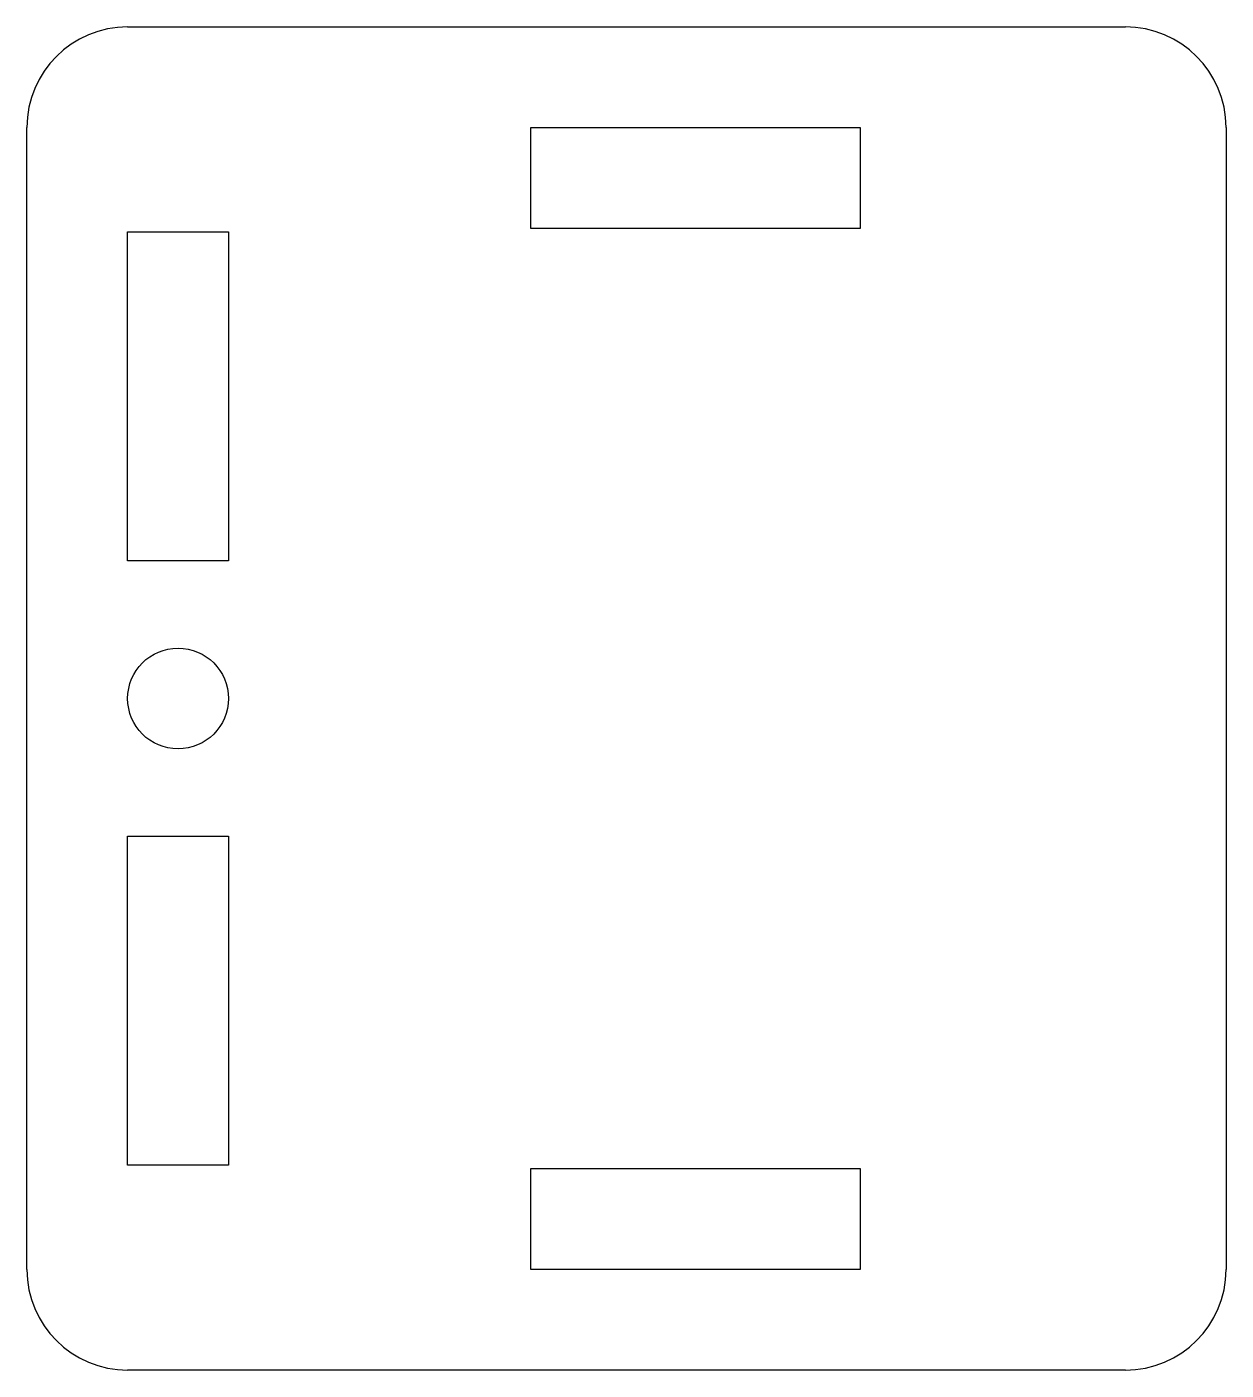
# Model space of a CAD drawing. Extents: x -34.3 to 1.4, y -20 to 20.
import ezdxf

# ---------------------------------------------------------------- set-up
doc = ezdxf.new("R2010")
doc.units = 0
doc.layers.get('0').update_dxf_attribs({"linetype": 'continuous'})

# ---------------------------------------------------------------- blocks, each defined once
blk = doc.blocks.new('FILLET008')
at = {"color": 0}
for p, q in [((-31.2843, 20), (-1.58579, 20)), ((-34.2843, -17), (-34.2843, 17)), ((-19.2843, 17), (-9.4843, 17)), ((-19.2843, 14), (-19.2843, 17)), ((-9.4843, 17), (-9.4843, 14)), ((1.41421, 17), (1.41421, -17)), ((-9.4843, 14), (-19.2843, 14)), ((-31.2843, 13.9), (-28.2843, 13.9)), ((-31.2843, 4.1), (-31.2843, 13.9)), ((-28.2843, 13.9), (-28.2843, 4.1)), ((-28.2843, 4.1), (-31.2843, 4.1)), ((-31.2843, -4.1), (-28.2843, -4.1)), ((-31.2843, -13.9), (-31.2843, -4.1)), ((-28.2843, -4.1), (-28.2843, -13.9)), ((-28.2843, -13.9), (-31.2843, -13.9)), ((-19.2843, -14), (-9.4843, -14)), ((-19.2843, -17), (-19.2843, -14)), ((-9.4843, -14), (-9.4843, -17)), ((-9.4843, -17), (-19.2843, -17)), ((-1.58579, -20), (-31.2843, -20))]:
    blk.add_line(p, q, dxfattribs=at)
blk.add_circle((-29.7843, 0), 1.5, dxfattribs=at)
for centre, start, end in [((-31.2843, 17), 90, -180), ((-1.58579, 17), 0, 90), ((-31.2843, -17), 180, -90), ((-1.58579, -17), -90, 0)]:
    blk.add_arc(centre, 3, start, end, dxfattribs=at)

msp = doc.modelspace()

# ---------------------------------------------------------------- block references
at = {"color": 0}
msp.add_blockref('FILLET008', (0, 0), dxfattribs=at)

doc.saveas('drawing.dxf')
